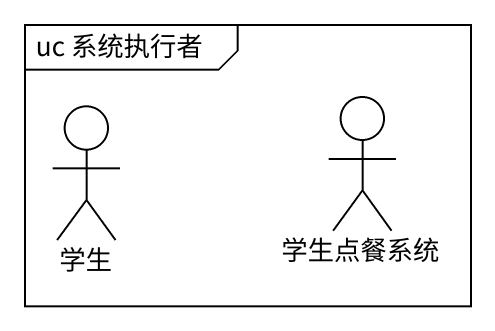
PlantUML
@startuml
mainframe uc 系统执行者
actor 学生
actor 学生点餐系统
@enduml
